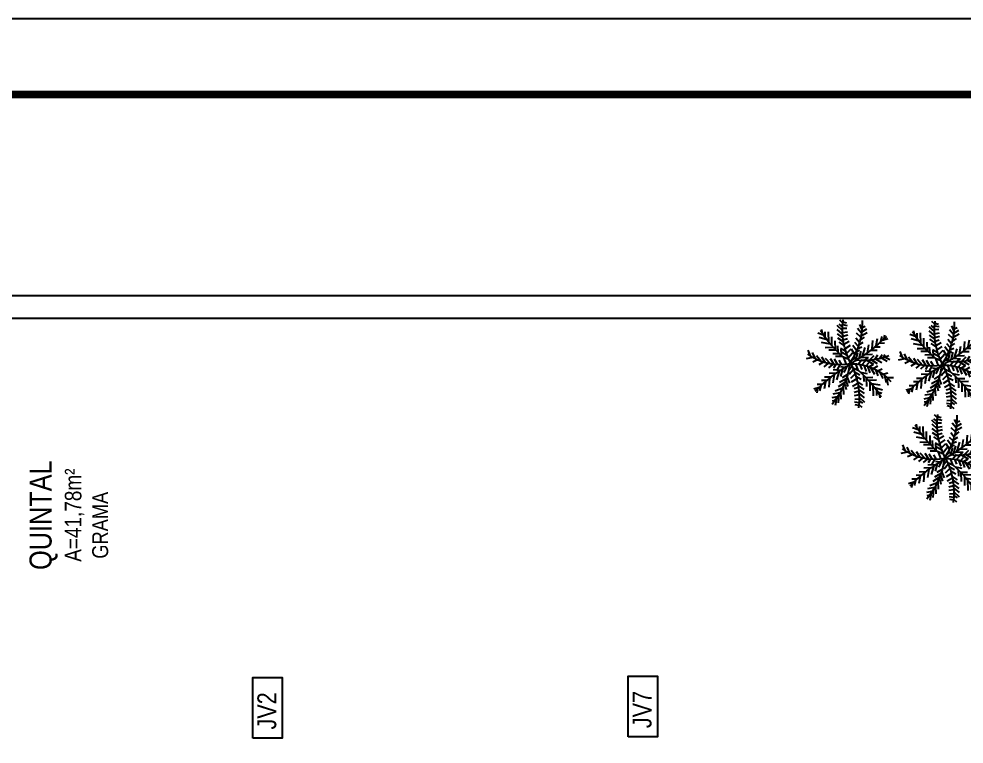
# Model space of a CAD drawing. Header units: millimetres. Extents: x 3923 to 4007, y 744 to 982.
# Drawn here: x 3966.62 to 3979.09, y 972.01 to 981.59 of the extents above; entities that cross this region are included whole.
import ezdxf
from ezdxf.enums import TextEntityAlignment as Align

# ---------------------------------------------------------------- set-up
doc = ezdxf.new("R2010")
doc.units = ezdxf.units.MM
doc.header["$LTSCALE"] = 20
for name, color, linetype in [('E-txt-g', 3, 'Continuous'), ('HIDROSSANITÁRIO', 8, 'Continuous'), ("PRANCHA - PROJETU'S", 7, 'Continuous'), ('VE', 118, 'Continuous')]:
    doc.layers.add(name, color=color, linetype=linetype)
doc.layers.add('E-Txt-W', color=7, linetype='Continuous', lineweight=20)
doc.styles.add('F2', font='ARIALN.TTF')
doc.styles.add('REG60', font='romans.shx', dxfattribs={"width": 0.8, "height": 0.15})
doc.styles.add('REG80', font='romans.shx', dxfattribs={"width": 0.8, "height": 0.2})

# ---------------------------------------------------------------- blocks, each defined once
blk = doc.blocks.new('ADFSGASDFG')
at = {"layer": "PRANCHA - PROJETU'S", "color": 1}
blk.add_line((360.678, 107.346), (276.578, 107.346), dxfattribs=at)
at = {"layer": "PRANCHA - PROJETU'S", "color": 4, "const_width": 0.1}
blk.add_lwpolyline([(279.078, 106.346), (359.678, 106.346), (359.678, 48.946), (279.078, 48.946)], close=True, dxfattribs=at)
blk = doc.blocks.new('TXT-AMB75')
at = {"layer": 'E-txt-g', "style": 'REG80', "width": 0.8, "flags": 8}
blk.add_attdef('TXT', text='', height=0.2, dxfattribs=at).set_placement((0.0055, 0.2964), align=Align.CENTER)
at = {"layer": 'E-Txt-W', "style": 'REG60', "width": 0.8, "flags": 8}
blk.add_attdef('TXT', text='', height=0.15, dxfattribs=at).set_placement((0.0055, 0.0271), align=Align.CENTER)
blk = doc.blocks.new('FLOR2')
at = {"layer": 'VE', "color": 8}
for p, q in [((-74.7, 224.4), (-101.7, 246.3)), ((-80.3, 253.3), (-101.6, 282.1)), ((-82.6, 266.8), (-71.8, 290.5)), ((-77.5, 238.1), (-64.7, 269)), ((52.3, 229.2), (26.3, 258.5)), ((53.7, 258.4), (40.8, 273)), ((51.1, 215.2), (79.6, 258.5)), ((53.2, 243.8), (73.7, 286)), ((-66.3, 186.3), (-93.5, 208.1)), ((-69.4, 199.7), (-47.7, 241.3)), ((-61.3, 166.2), (-30.7, 213.6)), ((49.4, 200.4), (16.6, 234.2)), ((43.9, 166.6), (16.6, 210)), ((42.1, 157.4), (74.8, 195.4)), ((48.1, 190.9), (79.6, 229.4)), ((187.8, 178.2), (161.1, 191.4)), ((197.1, 193.1), (174.8, 202.3)), ((193, 186.4), (218.9, 189.4)), ((-248.3, 123.4), (-282.9, 101.8)), ((-228.8, 121.8), (-258.8, 154)), ((-195.2, 116.4), (-211.3, 146.7)), ((-157.4, 106.1), (-168.5, 136.9)), ((-128.8, 95.1), (-135.3, 128.2)), ((-57.8, 153.1), (-91, 179.1)), ((-45.4, 110.2), (-82.7, 140.9)), ((-50.9, 128.4), (-27.3, 174.9)), ((-39.3, 91.1), (-19.9, 146.4)), ((27.5, 102.9), (6.9, 146.9)), ((34.9, 127.8), (16.6, 176)), ((30.7, 113.1), (65.1, 137.2)), ((125.4, 100.5), (108.7, 123.5)), ((141.8, 117.9), (121.5, 144.1)), ((157.5, 136.3), (134.7, 159.9)), ((150.9, 128.4), (195.6, 131.1)), ((174.2, 158.1), (152.7, 176.1)), ((166, 147.1), (213.3, 152.2)), ((179.9, 166.3), (207.2, 166.2)), ((-209.5, 119.1), (-251.1, 97.5)), ((-171.1, 110.4), (-216.8, 98.5)), ((-143, 100.9), (-184.2, 85)), ((-110.7, 86.6), (-160.6, 77.4)), ((-91.7, 76.1), (-133.4, 59.7)), ((-71.4, 63.1), (-110.4, 47.3)), ((-101.1, 81.5), (-107.5, 115.3)), ((-84.2, 71.5), (-80.2, 97.5)), ((-36.3, 82.2), (-75, 107.5)), ((-61, 55.7), (-56.7, 89.9)), ((-30.9, 66.6), (-12.1, 113)), ((-18.6, 33.4), (-9.2, 79.1)), ((17.2, 73.9), (2, 112.9)), ((23.1, 89.8), (60.2, 112.9)), ((28.8, 25.6), (25.9, 67.6)), ((54.7, 41.9), (48.8, 84.2)), ((81.1, 61.1), (66.9, 100.4)), ((105, 81.1), (89.8, 117)), ((97.7, 74.8), (137.5, 72.5)), ((115.6, 91), (160.4, 89.1)), ((127.7, 19.7), (162.5, 64.9)), ((134.9, 110.4), (178, 110.1)), ((161.6, 26), (195.9, 72.7)), ((189.8, 32.5), (233.7, 85.8)), ((228.3, 43.3), (249.4, 72.6)), ((256.3, 52.6), (276.4, 71.1)), ((-190.4, -16.5), (-241.7, 10.1)), ((-162.2, -10.6), (-203.9, 23.1)), ((-138.3, -6.5), (-174.5, 20.9)), ((-104.1, -2.9), (-140.4, 24.4)), ((-79, 0.2), (-115.2, 27.6)), ((-50.4, 47.4), (-82.6, 34.3)), ((-34.8, -7.8), (-70.5, 0.7)), ((-27.9, 27.5), (-69, 0.4)), ((-25, 50.2), (-47.6, 61.3)), ((-11.4, 15.4), (7.9, 51.4)), ((7.7, 13.9), (7.9, 51.4)), ((17.8, -11.5), (53.6, 12.1)), ((19.5, 20.2), (55.1, 11.7)), ((43.6, 34.6), (82.9, 28.8)), ((67, 50.6), (105.8, 45.4)), ((74.5, 13.1), (115.2, -7.4)), ((103.6, 16.2), (129.9, 47.5)), ((122.9, 19), (159.1, -8.4)), ((146.8, 23), (188.6, -10.7)), ((175.1, 28.9), (226.4, 2.4)), ((209.1, 37.6), (258.9, 19.8)), ((234.1, 50.4), (269.5, 38.8)), ((-260.6, -36.3), (-297.5, -24.2)), ((-271.7, -40.1), (-291.8, -58.6)), ((-224.4, -25.1), (-274.3, -7.4)), ((-243.7, -30.8), (-264.8, -60.1)), ((-205.1, -20), (-249, -73.3)), ((-176.9, -13.5), (-211.2, -60.3)), ((-143.1, -7.2), (-177.8, -52.5)), ((-113, -62.3), (-152.8, -60)), ((-119, -3.8), (-145.3, -35)), ((-82.4, -38.1), (-121.1, -32.9)), ((-90.2, -2.9), (-116.5, -34.1)), ((-59, -22.2), (-98.2, -16.3)), ((-96.4, -48.6), (-82.2, -87.9)), ((-70, -29.4), (-64.1, -71.7)), ((-23.5, -56.8), (-61.5, -71.9)), ((-43.8, -14.7), (-40.9, -56.7)), ((-17.4, -15.4), (-5.3, -45.9)), ((5.3, -32.4), (-13.4, -78.7)), ((15.6, -54.2), (-3.2, -100.5)), ((9.6, -37.7), (32.3, -48.8)), ((32.9, -20.5), (32.1, -58.5)), ((42.4, -25.6), (71.3, -6.3)), ((54.4, -31.5), (57.1, -66)), ((66.1, -36.8), (101.2, -13.5)), ((80.3, -42.5), (81.7, -68.7)), ((88.6, -45.5), (126.2, -21)), ((98.9, -48.8), (111.9, -80.7)), ((109.3, -51.9), (156.4, -33)), ((128.7, -56.7), (141.8, -87.8)), ((143.9, -59.5), (181, -35.7)), ((173.3, -63.2), (215.7, -42.4)), ((212.6, -64.1), (249.1, -34.6)), ((240.1, -54.5), (268.6, -27.6)), ((-166.3, -115.9), (-211, -118.7)), ((-150.3, -97.9), (-193.3, -97.6)), ((-131, -78.5), (-175.7, -76.6)), ((-157.1, -105.4), (-136.8, -131.7)), ((-140.7, -88), (-124, -111.1)), ((-120.3, -68.7), (-105.1, -104.5)), ((-37.2, -114.1), (-68.5, -119.5)), ((-28.9, -84.6), (-68.3, -95.7)), ((-39.9, -122.1), (-27.9, -152.6)), ((-31.5, -100), (-16.7, -124.3)), ((-25.5, -69.9), (-13.5, -100.4)), ((23.9, -78.7), (4.6, -133.9)), ((35.5, -115.9), (12, -162.5)), ((21, -69.7), (59.6, -95)), ((30, -97.7), (67.4, -128.4)), ((50.8, -62.6), (58.9, -94.5)), ((64.2, -73.5), (111.4, -79.4)), ((74.6, -82.5), (81.9, -127.1)), ((87.1, -94.1), (128.1, -98.7)), ((101.9, -109), (98.1, -145.2)), ((108.6, -116.2), (149.5, -121.2)), ((159, -61.7), (176, -89.7)), ((198, -64.3), (219.9, -90.7)), ((232.1, -62.8), (267.9, -88.5)), ((-208.4, -174), (-234.3, -177)), ((-181.4, -134.6), (-228.6, -139.7)), ((-195.2, -153.8), (-222.5, -153.8)), ((-212.4, -180.7), (-190.1, -189.9)), ((-203.2, -165.8), (-176.5, -178.9)), ((-189.5, -145.7), (-168.1, -163.6)), ((-172.9, -123.8), (-150, -147.4)), ((-59.4, -170.6), (-98.3, -175.1)), ((-45.5, -137.8), (-81, -147.5)), ((-63.4, -178.9), (-44, -219.3)), ((-50.1, -149.5), (-40.8, -185.5)), ((45.9, -153.7), (15.3, -201.1)), ((42.5, -140.6), (75.6, -166.6)), ((50.9, -173.8), (78.2, -195.6)), ((120.9, -130.2), (119.1, -162.8)), ((131.2, -142.8), (171.4, -148.5)), ((137.7, -151.4), (134.9, -176.1)), ((145.5, -162.1), (177.9, -167.4)), ((-84.5, -217), (-113.5, -232.1)), ((-71.3, -194.2), (-110.7, -203.1)), ((-90.3, -226.2), (-80.6, -245)), ((-75.6, -202), (-60.4, -237.2)), ((54.1, -187.2), (32.4, -228.8)), ((62.1, -225.6), (49.4, -256.6)), ((59.4, -211.9), (86.4, -233.9)), ((64.9, -240.8), (86.2, -269.6)), ((67.3, -254.3), (56.5, -278))]:
    blk.add_line(p, q, dxfattribs=at)
for centre, radius, start, end in [((1087.9, 462.4), 1186.7, 188.51596, 202.60606), ((-486.5, 269.5), 540.3, 336.19444, 2.29873), ((-211.8, 435.3), 475.2, 295.43508, 330.98697), ((-266.2, -219.1), 342.9, 41.07899, 90.24355), ((-111.8, 349.6), 262, 304.45608, 313.28906), ((-26.8, -730.3), 732.4, 93.42053, 111.38919), ((196.4, -422.9), 475.2, 115.43508, 150.98697), ((-481.7, 27.7), 466.5, 321.34229, 356.98796), ((200.6, 278.7), 342.9, 232.59883, 281.76339), ((-1103.2, -449.9), 1186.7, 8.51596, 22.60606), ((11.4, 742.8), 732.4, 273.42053, 291.38919), ((-241, -435.3), 473.3, 32.12182, 54.73491)]:
    blk.add_arc(centre, radius, start, end, dxfattribs=at)

msp = doc.modelspace()

# ---------------------------------------------------------------- linework, layer by layer
at = {"layer": 'HIDROSSANITÁRIO', "color": 8, "linetype": 'Continuous'}
for p, q in [((3979.716, 977.927), (3937.716, 977.927)), ((3979.416, 977.627), (3938.016, 977.627))]:
    msp.add_line(p, q, dxfattribs=at)
at = {"layer": 'HIDROSSANITÁRIO', "color": 8}
for points, elevation in [([(3969.702, 972.083), (3969.702, 972.884), (3970.091, 972.884), (3970.091, 972.083)], 3.659), ([(3974.656, 972.101), (3974.656, 972.901), (3975.045, 972.901), (3975.045, 972.101)], 7.318)]:
    msp.add_lwpolyline(points, close=True, dxfattribs=dict(at, elevation=elevation))

# ---------------------------------------------------------------- block references
at = {"layer": 'HIDROSSANITÁRIO', "color": 8, "ltscale": 0.35, "extrusion": (0, 0, -1), "xscale": 0.002031681589050302, "yscale": 0.002031681589050302, "zscale": -0.002031681589050302, "rotation": 216.8674586725334}
for p in [(-3977.617, 977.031), (-3978.831, 977.014), (-3978.867, 975.78)]:
    msp.add_blockref('FLOR2', p, dxfattribs=at)
at = {"layer": 'HIDROSSANITÁRIO', "color": 8}
ref = msp.add_blockref('TXT-AMB75', (3967.48, 975.022, 3.659), dxfattribs=dict(at, xscale=1.458, yscale=1.458, zscale=1.458, rotation=90))
ref.add_attrib('TXT', 'QUINTAL', dxfattribs={"layer": 'E-txt-g', "color": 2, "height": 0.2916, "rotation": 90, "style": 'F2'}).set_placement((3967.048, 975.03, 3.659), align=Align.CENTER)
ref.add_attrib('TXT', 'A=41,78m²', dxfattribs={"layer": 'E-Txt-W', "height": 0.2187, "rotation": 90, "style": 'F2'}).set_placement((3967.441, 975.03, 3.659), align=Align.CENTER)
at = {"layer": "PRANCHA - PROJETU'S", "color": 1}
msp.add_blockref('ADFSGASDFG', (3646.451, 874.24), dxfattribs=at)

# ---------------------------------------------------------------- texts
at = {"layer": 'HIDROSSANITÁRIO', "color": 8, "style": 'F2'}
msp.add_text('GRAMA', height=0.2103, rotation=90, dxfattribs=at).set_placement((3967.794, 974.455))
at = {"layer": 'HIDROSSANITÁRIO', "color": 8, "linetype": 'Continuous', "style": 'F2'}
for s, p in [('JV2', (3969.764, 972.198, 3.659)), ('JV7', (3974.717, 972.216, 7.318))]:
    msp.add_text(s, height=0.2492, rotation=90, dxfattribs=at).set_placement(p, align=Align.TOP_LEFT)

doc.saveas('drawing.dxf')
